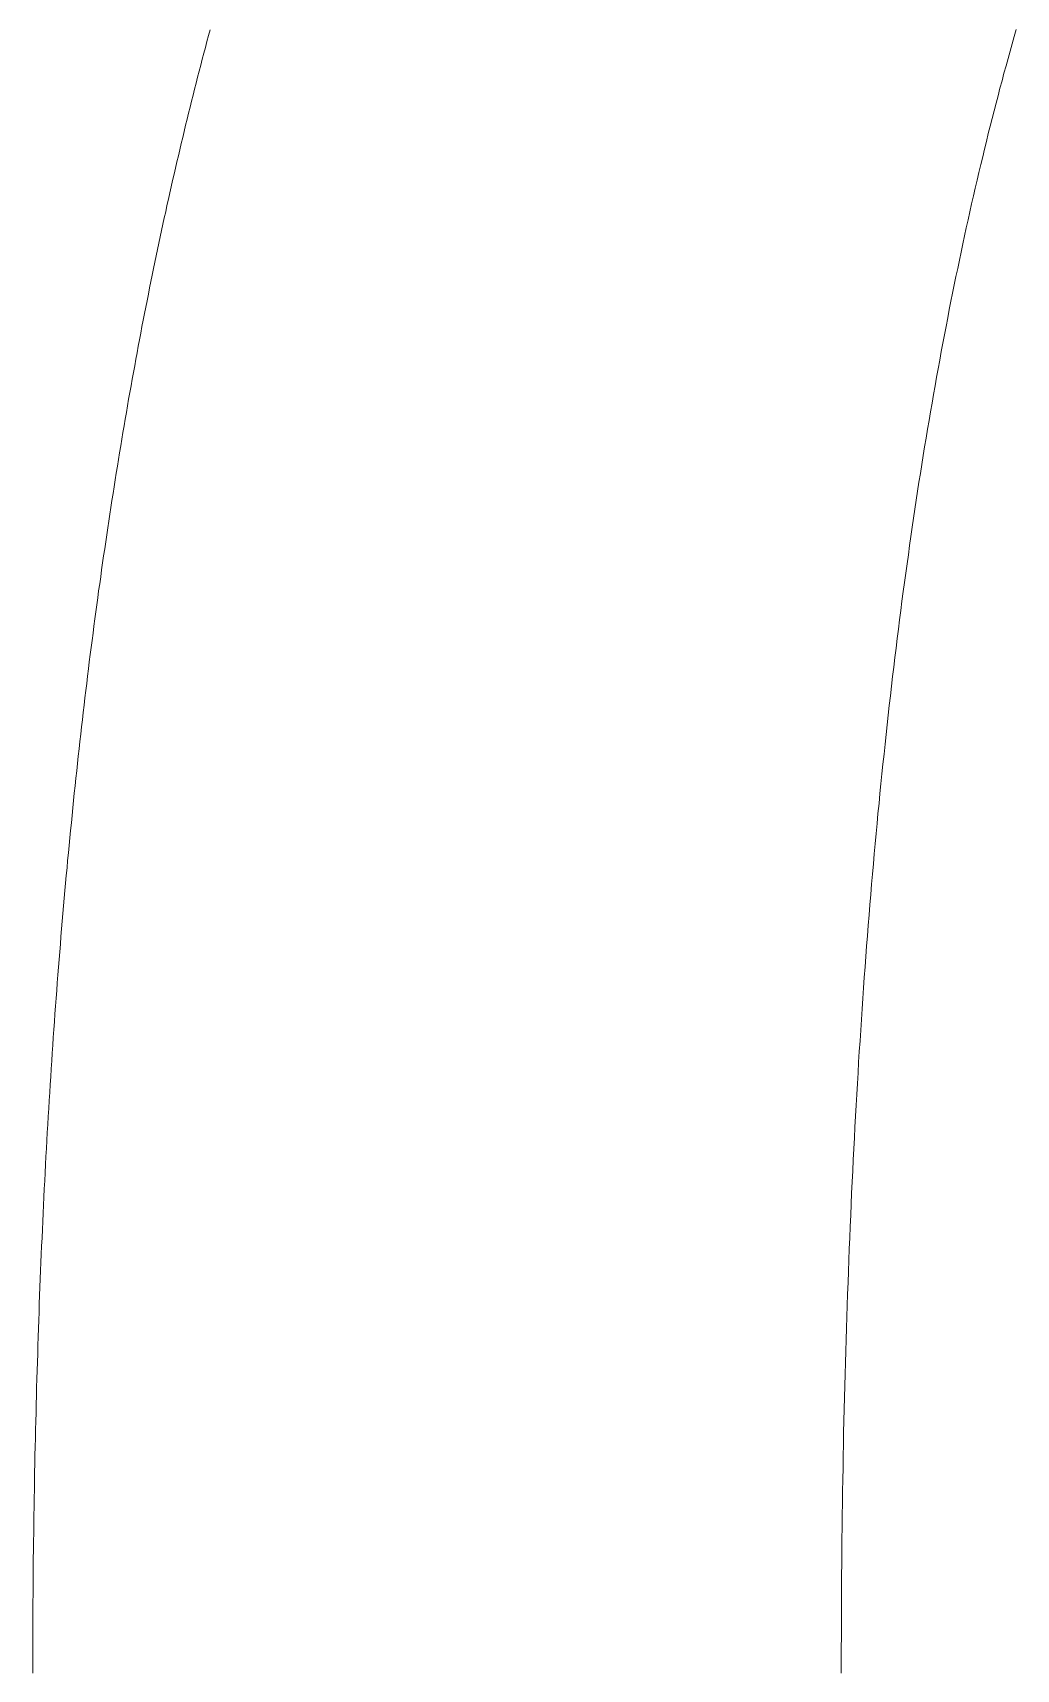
# Model space of a CAD drawing. Header units: millimetres. Extents: x 13 to 321, y 13 to 91.
# Drawn here: x 288.666 to 289.433, y 46.996 to 48.273 of the extents above; entities that cross this region are included whole.
import ezdxf

# ---------------------------------------------------------------- set-up
doc = ezdxf.new("R2010")
doc.units = ezdxf.units.MM
doc.layers.add('lazerCut', color=1, linetype='Continuous', lineweight=0, true_color=0xff0000)

msp = doc.modelspace()

# ---------------------------------------------------------------- linework, layer by layer
at = {"layer": 'lazerCut', "lineweight": 0}
for p, q in [((288.8029, 48.2712), (288.8041, 48.2757)), ((289.4332, 48.2761), (289.4316, 48.2704)), ((288.7992, 48.2574), (288.8004, 48.262)), ((288.8004, 48.262), (288.8016, 48.2666)), ((288.8016, 48.2666), (288.8029, 48.2712)), ((289.43, 48.2647), (289.4284, 48.259)), ((289.4316, 48.2704), (289.43, 48.2647)), ((288.7955, 48.2435), (288.7968, 48.2481)), ((288.7968, 48.2481), (288.798, 48.2527)), ((288.798, 48.2527), (288.7992, 48.2574)), ((289.4252, 48.2475), (289.4236, 48.2418)), ((289.4268, 48.2533), (289.4252, 48.2475)), ((289.4284, 48.259), (289.4268, 48.2533)), ((288.792, 48.2295), (288.7932, 48.2342)), ((288.7932, 48.2342), (288.7943, 48.2388)), ((288.7943, 48.2388), (288.7955, 48.2435)), ((289.4221, 48.236), (289.4205, 48.2301)), ((289.4236, 48.2418), (289.4221, 48.236)), ((288.7896, 48.2201), (288.7908, 48.2248)), ((288.7908, 48.2248), (288.792, 48.2295)), ((289.419, 48.2243), (289.4174, 48.2184)), ((289.4205, 48.2301), (289.419, 48.2243)), ((288.7861, 48.206), (288.7873, 48.2107)), ((288.7873, 48.2107), (288.7884, 48.2154)), ((288.7884, 48.2154), (288.7896, 48.2201)), ((289.4159, 48.2125), (289.4144, 48.2066)), ((289.4174, 48.2184), (289.4159, 48.2125)), ((288.7827, 48.1917), (288.7838, 48.1965)), ((288.7838, 48.1965), (288.7849, 48.2012)), ((288.7849, 48.2012), (288.7861, 48.206)), ((289.4129, 48.2006), (289.4114, 48.1947)), ((289.4144, 48.2066), (289.4129, 48.2006)), ((288.7804, 48.1822), (288.7815, 48.187)), ((288.7815, 48.187), (288.7827, 48.1917)), ((289.4099, 48.1887), (289.4084, 48.1827)), ((289.4114, 48.1947), (289.4099, 48.1887)), ((288.777, 48.1678), (288.7781, 48.1726)), ((288.7781, 48.1726), (288.7793, 48.1774)), ((288.7793, 48.1774), (288.7804, 48.1822)), ((289.4055, 48.1706), (289.4041, 48.1645)), ((289.407, 48.1766), (289.4055, 48.1706)), ((289.4084, 48.1827), (289.407, 48.1766)), ((288.7737, 48.1533), (288.7748, 48.1581)), ((288.7748, 48.1581), (288.7759, 48.163)), ((288.7759, 48.163), (288.777, 48.1678)), ((289.4026, 48.1584), (289.4012, 48.1522)), ((289.4041, 48.1645), (289.4026, 48.1584)), ((288.7715, 48.1436), (288.7726, 48.1484)), ((288.7726, 48.1484), (288.7737, 48.1533)), ((289.3998, 48.1461), (289.3984, 48.1399)), ((289.4012, 48.1522), (289.3998, 48.1461)), ((288.7683, 48.1289), (288.7694, 48.1338)), ((288.7694, 48.1338), (288.7704, 48.1387)), ((288.7704, 48.1387), (288.7715, 48.1436)), ((289.397, 48.1337), (289.3956, 48.1275)), ((289.3984, 48.1399), (289.397, 48.1337)), ((288.7651, 48.1142), (288.7662, 48.1191)), ((288.7662, 48.1191), (288.7672, 48.124)), ((288.7672, 48.124), (288.7683, 48.1289)), ((289.3942, 48.1212), (289.3928, 48.1149)), ((289.3956, 48.1275), (289.3942, 48.1212)), ((288.763, 48.1043), (288.7641, 48.1093)), ((288.7641, 48.1093), (288.7651, 48.1142)), ((289.3915, 48.1086), (289.3901, 48.1023)), ((289.3928, 48.1149), (289.3915, 48.1086)), ((288.7599, 48.0894), (288.7609, 48.0944)), ((288.7609, 48.0944), (288.762, 48.0993)), ((288.762, 48.0993), (288.763, 48.1043)), ((289.3888, 48.096), (289.3875, 48.0896)), ((289.3901, 48.1023), (289.3888, 48.096)), ((288.7579, 48.0794), (288.7589, 48.0844)), ((288.7589, 48.0844), (288.7599, 48.0894)), ((289.3861, 48.0832), (289.3848, 48.0768)), ((289.3875, 48.0896), (289.3861, 48.0832)), ((288.7549, 48.0643), (288.7559, 48.0694)), ((288.7559, 48.0694), (288.7569, 48.0744)), ((288.7569, 48.0744), (288.7579, 48.0794)), ((289.3835, 48.0703), (289.3822, 48.0639)), ((289.3848, 48.0768), (289.3835, 48.0703)), ((288.7529, 48.0543), (288.7539, 48.0593)), ((288.7539, 48.0593), (288.7549, 48.0643)), ((289.3809, 48.0574), (289.3797, 48.0509)), ((289.3822, 48.0639), (289.3809, 48.0574)), ((288.7499, 48.039), (288.7509, 48.0441)), ((288.7509, 48.0441), (288.7519, 48.0492)), ((288.7519, 48.0492), (288.7529, 48.0543)), ((289.3784, 48.0443), (289.3772, 48.0378)), ((289.3797, 48.0509), (289.3784, 48.0443)), ((288.748, 48.0288), (288.749, 48.0339)), ((288.749, 48.0339), (288.7499, 48.039)), ((289.3759, 48.0312), (289.3747, 48.0246)), ((289.3772, 48.0378), (289.3759, 48.0312)), ((288.7452, 48.0135), (288.7461, 48.0186)), ((288.7461, 48.0186), (288.7471, 48.0237)), ((288.7471, 48.0237), (288.748, 48.0288)), ((289.3735, 48.018), (289.3722, 48.0113)), ((289.3747, 48.0246), (289.3735, 48.018)), ((288.7433, 48.0031), (288.7442, 48.0083)), ((288.7442, 48.0083), (288.7452, 48.0135)), ((289.371, 48.0046), (289.3698, 47.9979)), ((289.3722, 48.0113), (289.371, 48.0046)), ((288.7405, 47.9876), (288.7414, 47.9928)), ((288.7414, 47.9928), (288.7424, 47.998)), ((288.7424, 47.998), (288.7433, 48.0031)), ((289.3687, 47.9912), (289.3675, 47.9845)), ((289.3698, 47.9979), (289.3687, 47.9912)), ((288.7387, 47.9772), (288.7396, 47.9824)), ((288.7396, 47.9824), (288.7405, 47.9876)), ((289.3675, 47.9845), (289.3663, 47.9777)), ((288.736, 47.9615), (288.7369, 47.9667)), ((288.7369, 47.9667), (288.7378, 47.972)), ((288.7378, 47.972), (288.7387, 47.9772)), ((289.3652, 47.9709), (289.364, 47.9641)), ((289.3663, 47.9777), (289.3652, 47.9709)), ((288.7343, 47.951), (288.7352, 47.9562)), ((288.7352, 47.9562), (288.736, 47.9615)), ((289.3629, 47.9572), (289.3617, 47.9504)), ((289.364, 47.9641), (289.3629, 47.9572)), ((288.7317, 47.9351), (288.7325, 47.9404)), ((288.7325, 47.9404), (288.7334, 47.9457)), ((288.7334, 47.9457), (288.7343, 47.951)), ((289.3606, 47.9435), (289.3595, 47.9366)), ((289.3617, 47.9504), (289.3606, 47.9435)), ((288.73, 47.9245), (288.7308, 47.9298)), ((288.7308, 47.9298), (288.7317, 47.9351)), ((289.3584, 47.9296), (289.3573, 47.9227)), ((289.3595, 47.9366), (289.3584, 47.9296)), ((288.7283, 47.9138), (288.7291, 47.9192)), ((288.7291, 47.9192), (288.73, 47.9245)), ((289.3562, 47.9157), (289.3552, 47.9087)), ((289.3573, 47.9227), (289.3562, 47.9157)), ((288.7258, 47.8978), (288.7266, 47.9031)), ((288.7266, 47.9031), (288.7275, 47.9085)), ((288.7275, 47.9085), (288.7283, 47.9138)), ((289.3552, 47.9087), (289.3541, 47.9016)), ((288.7242, 47.887), (288.725, 47.8924)), ((288.725, 47.8924), (288.7258, 47.8978)), ((289.3531, 47.8946), (289.352, 47.8875)), ((289.3541, 47.9016), (289.3531, 47.8946)), ((288.7226, 47.8762), (288.7234, 47.8816)), ((288.7234, 47.8816), (288.7242, 47.887)), ((289.351, 47.8804), (289.35, 47.8733)), ((289.352, 47.8875), (289.351, 47.8804)), ((288.7202, 47.8599), (288.721, 47.8653)), ((288.721, 47.8653), (288.7218, 47.8708)), ((288.7218, 47.8708), (288.7226, 47.8762)), ((289.349, 47.8661), (289.348, 47.8589)), ((289.35, 47.8733), (289.349, 47.8661)), ((288.7187, 47.849), (288.7194, 47.8544)), ((288.7194, 47.8544), (288.7202, 47.8599)), ((289.347, 47.8517), (289.346, 47.8445)), ((289.348, 47.8589), (289.347, 47.8517)), ((288.7164, 47.8325), (288.7171, 47.838)), ((288.7171, 47.838), (288.7179, 47.8435)), ((288.7179, 47.8435), (288.7187, 47.849)), ((289.346, 47.8445), (289.345, 47.8373)), ((288.7149, 47.8215), (288.7156, 47.827)), ((288.7156, 47.827), (288.7164, 47.8325)), ((289.344, 47.83), (289.3431, 47.8227)), ((289.345, 47.8373), (289.344, 47.83)), ((288.7134, 47.8104), (288.7142, 47.816)), ((288.7142, 47.816), (288.7149, 47.8215)), ((289.3422, 47.8154), (289.3412, 47.8081)), ((289.3431, 47.8227), (289.3422, 47.8154)), ((288.712, 47.7993), (288.7127, 47.8049)), ((288.7127, 47.8049), (288.7134, 47.8104)), ((289.3403, 47.8007), (289.3394, 47.7933)), ((289.3412, 47.8081), (289.3403, 47.8007)), ((288.7098, 47.7826), (288.7106, 47.7882)), ((288.7106, 47.7882), (288.7113, 47.7937)), ((288.7113, 47.7937), (288.712, 47.7993)), ((289.3394, 47.7933), (289.3385, 47.7859)), ((288.7085, 47.7713), (288.7091, 47.777)), ((288.7091, 47.777), (288.7098, 47.7826)), ((289.3376, 47.7785), (289.3367, 47.771)), ((289.3385, 47.7859), (289.3376, 47.7785)), ((288.7071, 47.7601), (288.7078, 47.7657)), ((288.7078, 47.7657), (288.7085, 47.7713)), ((289.3358, 47.7635), (289.335, 47.756)), ((289.3367, 47.771), (289.3358, 47.7635)), ((288.7051, 47.7431), (288.7057, 47.7488)), ((288.7057, 47.7488), (288.7064, 47.7544)), ((288.7064, 47.7544), (288.7071, 47.7601)), ((289.335, 47.756), (289.3341, 47.7485)), ((288.7038, 47.7318), (288.7044, 47.7374)), ((288.7044, 47.7374), (288.7051, 47.7431)), ((289.3332, 47.741), (289.3324, 47.7334)), ((289.3341, 47.7485), (289.3332, 47.741)), ((288.7025, 47.7204), (288.7031, 47.7261)), ((288.7031, 47.7261), (288.7038, 47.7318)), ((289.3316, 47.7258), (289.3308, 47.7182)), ((289.3324, 47.7334), (289.3316, 47.7258)), ((288.7012, 47.7089), (288.7018, 47.7146)), ((288.7018, 47.7146), (288.7025, 47.7204)), ((289.33, 47.7105), (289.3292, 47.7028)), ((289.3308, 47.7182), (289.33, 47.7105)), ((288.7, 47.6974), (288.7006, 47.7032)), ((288.7006, 47.7032), (288.7012, 47.7089)), ((289.3292, 47.7028), (289.3284, 47.6951)), ((288.6981, 47.6801), (288.6987, 47.6859)), ((288.6987, 47.6859), (288.6993, 47.6917)), ((288.6993, 47.6917), (288.7, 47.6974)), ((289.3276, 47.6874), (289.3268, 47.6797)), ((289.3284, 47.6951), (289.3276, 47.6874)), ((288.6969, 47.6685), (288.6975, 47.6743)), ((288.6975, 47.6743), (288.6981, 47.6801)), ((289.3261, 47.6719), (289.3253, 47.6641)), ((289.3268, 47.6797), (289.3261, 47.6719)), ((288.6958, 47.6569), (288.6963, 47.6627)), ((288.6963, 47.6627), (288.6969, 47.6685)), ((289.3253, 47.6641), (289.3246, 47.6563)), ((288.6946, 47.6452), (288.6952, 47.651)), ((288.6952, 47.651), (288.6958, 47.6569)), ((289.3238, 47.6485), (289.3231, 47.6406)), ((289.3246, 47.6563), (289.3238, 47.6485)), ((288.6935, 47.6335), (288.694, 47.6393)), ((288.694, 47.6393), (288.6946, 47.6452)), ((289.3231, 47.6406), (289.3224, 47.6327)), ((288.6918, 47.6158), (288.6924, 47.6217)), ((288.6924, 47.6217), (288.6929, 47.6276)), ((288.6929, 47.6276), (288.6935, 47.6335)), ((289.3217, 47.6248), (289.321, 47.6169)), ((289.3224, 47.6327), (289.3217, 47.6248)), ((288.6908, 47.604), (288.6913, 47.6099)), ((288.6913, 47.6099), (288.6918, 47.6158)), ((289.3203, 47.609), (289.3197, 47.601)), ((289.321, 47.6169), (289.3203, 47.609)), ((288.6897, 47.5921), (288.6902, 47.5981)), ((288.6902, 47.5981), (288.6908, 47.604)), ((289.3197, 47.601), (289.319, 47.593)), ((288.6887, 47.5802), (288.6892, 47.5862)), ((288.6892, 47.5862), (288.6897, 47.5921)), ((289.3183, 47.585), (289.3177, 47.5769)), ((289.319, 47.593), (289.3183, 47.585)), ((288.6877, 47.5682), (288.6882, 47.5742)), ((288.6882, 47.5742), (288.6887, 47.5802)), ((289.3177, 47.5769), (289.3171, 47.5688)), ((288.6867, 47.5563), (288.6872, 47.5623)), ((288.6872, 47.5623), (288.6877, 47.5682)), ((289.3164, 47.5607), (289.3158, 47.5526)), ((289.3171, 47.5688), (289.3164, 47.5607)), ((288.6853, 47.5382), (288.6858, 47.5442)), ((288.6858, 47.5442), (288.6862, 47.5502)), ((288.6862, 47.5502), (288.6867, 47.5563)), ((289.3152, 47.5445), (289.3146, 47.5363)), ((289.3158, 47.5526), (289.3152, 47.5445)), ((288.6844, 47.5261), (288.6848, 47.5321)), ((288.6848, 47.5321), (288.6853, 47.5382)), ((289.3146, 47.5363), (289.314, 47.5281)), ((288.6835, 47.5139), (288.6839, 47.52)), ((288.6839, 47.52), (288.6844, 47.5261)), ((289.3135, 47.5199), (289.3129, 47.5117)), ((289.314, 47.5281), (289.3135, 47.5199)), ((288.6826, 47.5017), (288.683, 47.5078)), ((288.683, 47.5078), (288.6835, 47.5139)), ((289.3129, 47.5117), (289.3123, 47.5034)), ((288.6817, 47.4895), (288.6822, 47.4956)), ((288.6822, 47.4956), (288.6826, 47.5017)), ((289.3118, 47.4951), (289.3113, 47.4868)), ((289.3123, 47.5034), (289.3118, 47.4951)), ((288.6809, 47.4772), (288.6813, 47.4834)), ((288.6813, 47.4834), (288.6817, 47.4895)), ((289.3113, 47.4868), (289.3107, 47.4785)), ((288.6801, 47.4649), (288.6805, 47.4711)), ((288.6805, 47.4711), (288.6809, 47.4772)), ((289.3102, 47.4701), (289.3097, 47.4618)), ((289.3107, 47.4785), (289.3102, 47.4701)), ((288.6793, 47.4526), (288.6797, 47.4588)), ((288.6797, 47.4588), (288.6801, 47.4649)), ((289.3097, 47.4618), (289.3092, 47.4534)), ((288.6785, 47.4402), (288.6789, 47.4464)), ((288.6789, 47.4464), (288.6793, 47.4526)), ((289.3087, 47.4449), (289.3082, 47.4365)), ((289.3092, 47.4534), (289.3087, 47.4449)), ((288.6778, 47.4277), (288.6781, 47.434)), ((288.6781, 47.434), (288.6785, 47.4402)), ((289.3082, 47.4365), (289.3078, 47.428)), ((288.677, 47.4153), (288.6774, 47.4215)), ((288.6774, 47.4215), (288.6778, 47.4277)), ((289.3073, 47.4195), (289.3069, 47.411)), ((289.3078, 47.428), (289.3073, 47.4195)), ((288.6763, 47.4027), (288.6767, 47.409)), ((288.6767, 47.409), (288.677, 47.4153)), ((289.3069, 47.411), (289.3064, 47.4024)), ((288.6757, 47.3902), (288.676, 47.3965)), ((288.676, 47.3965), (288.6763, 47.4027)), ((289.306, 47.3939), (289.3056, 47.3853)), ((289.3064, 47.4024), (289.306, 47.3939)), ((288.675, 47.3776), (288.6753, 47.3839)), ((288.6753, 47.3839), (288.6757, 47.3902)), ((289.3056, 47.3853), (289.3052, 47.3767)), ((288.6744, 47.3649), (288.6747, 47.3712)), ((288.6747, 47.3712), (288.675, 47.3776)), ((289.3047, 47.368), (289.3044, 47.3594)), ((289.3052, 47.3767), (289.3047, 47.368)), ((288.6738, 47.3522), (288.6741, 47.3586)), ((288.6741, 47.3586), (288.6744, 47.3649)), ((289.3044, 47.3594), (289.304, 47.3507)), ((288.6732, 47.3395), (288.6735, 47.3458)), ((288.6735, 47.3458), (288.6738, 47.3522)), ((289.3036, 47.342), (289.3032, 47.3332)), ((289.304, 47.3507), (289.3036, 47.342)), ((288.6726, 47.3267), (288.6729, 47.3331)), ((288.6729, 47.3331), (288.6732, 47.3395)), ((289.3032, 47.3332), (289.3029, 47.3245)), ((288.6721, 47.3139), (288.6723, 47.3203)), ((288.6723, 47.3203), (288.6726, 47.3267)), ((289.3025, 47.3157), (289.3022, 47.3069)), ((289.3029, 47.3245), (289.3025, 47.3157)), ((288.6715, 47.301), (288.6718, 47.3075)), ((288.6718, 47.3075), (288.6721, 47.3139)), ((289.3022, 47.3069), (289.3019, 47.2981)), ((288.671, 47.2881), (288.6713, 47.2946)), ((288.6713, 47.2946), (288.6715, 47.301)), ((289.3016, 47.2892), (289.3013, 47.2803)), ((289.3019, 47.2981), (289.3016, 47.2892)), ((288.6706, 47.2752), (288.6708, 47.2816)), ((288.6708, 47.2816), (288.671, 47.2881)), ((289.3013, 47.2803), (289.301, 47.2715)), ((288.6701, 47.2622), (288.6703, 47.2687)), ((288.6703, 47.2687), (288.6706, 47.2752)), ((289.301, 47.2715), (289.3007, 47.2625)), ((288.6697, 47.2491), (288.6699, 47.2557)), ((288.6699, 47.2557), (288.6701, 47.2622)), ((289.3004, 47.2536), (289.3001, 47.2446)), ((289.3007, 47.2625), (289.3004, 47.2536)), ((288.6693, 47.2361), (288.6695, 47.2426)), ((288.6695, 47.2426), (288.6697, 47.2491)), ((289.3001, 47.2446), (289.2999, 47.2356)), ((288.6689, 47.223), (288.6691, 47.2295)), ((288.6691, 47.2295), (288.6693, 47.2361)), ((289.2996, 47.2266), (289.2994, 47.2176)), ((289.2999, 47.2356), (289.2996, 47.2266)), ((288.6685, 47.2098), (288.6687, 47.2164)), ((288.6687, 47.2164), (288.6689, 47.223)), ((289.2994, 47.2176), (289.2992, 47.2085)), ((288.6682, 47.1966), (288.6683, 47.2032)), ((288.6683, 47.2032), (288.6685, 47.2098)), ((289.299, 47.1994), (289.2987, 47.1903)), ((289.2992, 47.2085), (289.299, 47.1994)), ((288.6678, 47.1833), (288.668, 47.19)), ((288.668, 47.19), (288.6682, 47.1966)), ((289.2987, 47.1903), (289.2985, 47.1812)), ((288.6675, 47.1701), (288.6677, 47.1767)), ((288.6677, 47.1767), (288.6678, 47.1833)), ((289.2985, 47.1812), (289.2984, 47.172)), ((288.6672, 47.1567), (288.6674, 47.1634)), ((288.6674, 47.1634), (288.6675, 47.1701)), ((289.2982, 47.1628), (289.298, 47.1536)), ((289.2984, 47.172), (289.2982, 47.1628)), ((288.667, 47.1434), (288.6671, 47.1501)), ((288.6671, 47.1501), (288.6672, 47.1567)), ((289.298, 47.1536), (289.2979, 47.1444)), ((288.6668, 47.13), (288.6669, 47.1367)), ((288.6669, 47.1367), (288.667, 47.1434)), ((289.2979, 47.1444), (289.2977, 47.1351)), ((288.6665, 47.1165), (288.6667, 47.1232)), ((288.6667, 47.1232), (288.6668, 47.13)), ((289.2976, 47.1259), (289.2974, 47.1166)), ((289.2977, 47.1351), (289.2976, 47.1259)), ((288.6664, 47.1098), (288.6665, 47.1165)), ((289.2974, 47.1166), (289.2973, 47.1072)), ((288.6663, 47.0962), (288.6664, 47.103)), ((288.6664, 47.103), (288.6664, 47.1098)), ((289.2972, 47.0979), (289.2971, 47.0885)), ((289.2973, 47.1072), (289.2972, 47.0979)), ((288.6661, 47.0827), (288.6662, 47.0895)), ((288.6662, 47.0895), (288.6663, 47.0962)), ((289.2971, 47.0885), (289.297, 47.0791)), ((288.666, 47.0759), (288.6661, 47.0827)), ((288.666, 47.0691), (288.666, 47.0759)), ((289.297, 47.0791), (289.2969, 47.0697)), ((288.6659, 47.0623), (288.666, 47.0691)), ((288.6659, 47.0554), (288.6659, 47.0623)), ((289.2969, 47.0603), (289.2968, 47.0508)), ((289.2969, 47.0697), (289.2969, 47.0603)), ((288.6658, 47.0486), (288.6659, 47.0554)), ((288.6658, 47.0417), (288.6658, 47.0486)), ((289.2968, 47.0508), (289.2967, 47.0413)), ((288.6657, 47.0349), (288.6658, 47.0417)), ((288.6657, 47.028), (288.6657, 47.0349)), ((289.2967, 47.0413), (289.2967, 47.0318)), ((288.6657, 47.0211), (288.6657, 47.028)), ((288.6657, 47.0142), (288.6657, 47.0211)), ((289.2967, 47.0223), (289.2966, 47.0127)), ((289.2967, 47.0318), (289.2967, 47.0223)), ((288.6657, 47.0073), (288.6657, 47.0142)), ((289.2966, 47.0127), (289.2966, 47.0031)), ((288.6656, 47.0004), (288.6657, 47.0073)), ((288.6656, 46.9935), (288.6656, 47.0004)), ((289.2966, 47.0031), (289.2966, 46.9935))]:
    msp.add_line(p, q, dxfattribs=at)

doc.saveas('drawing.dxf')
